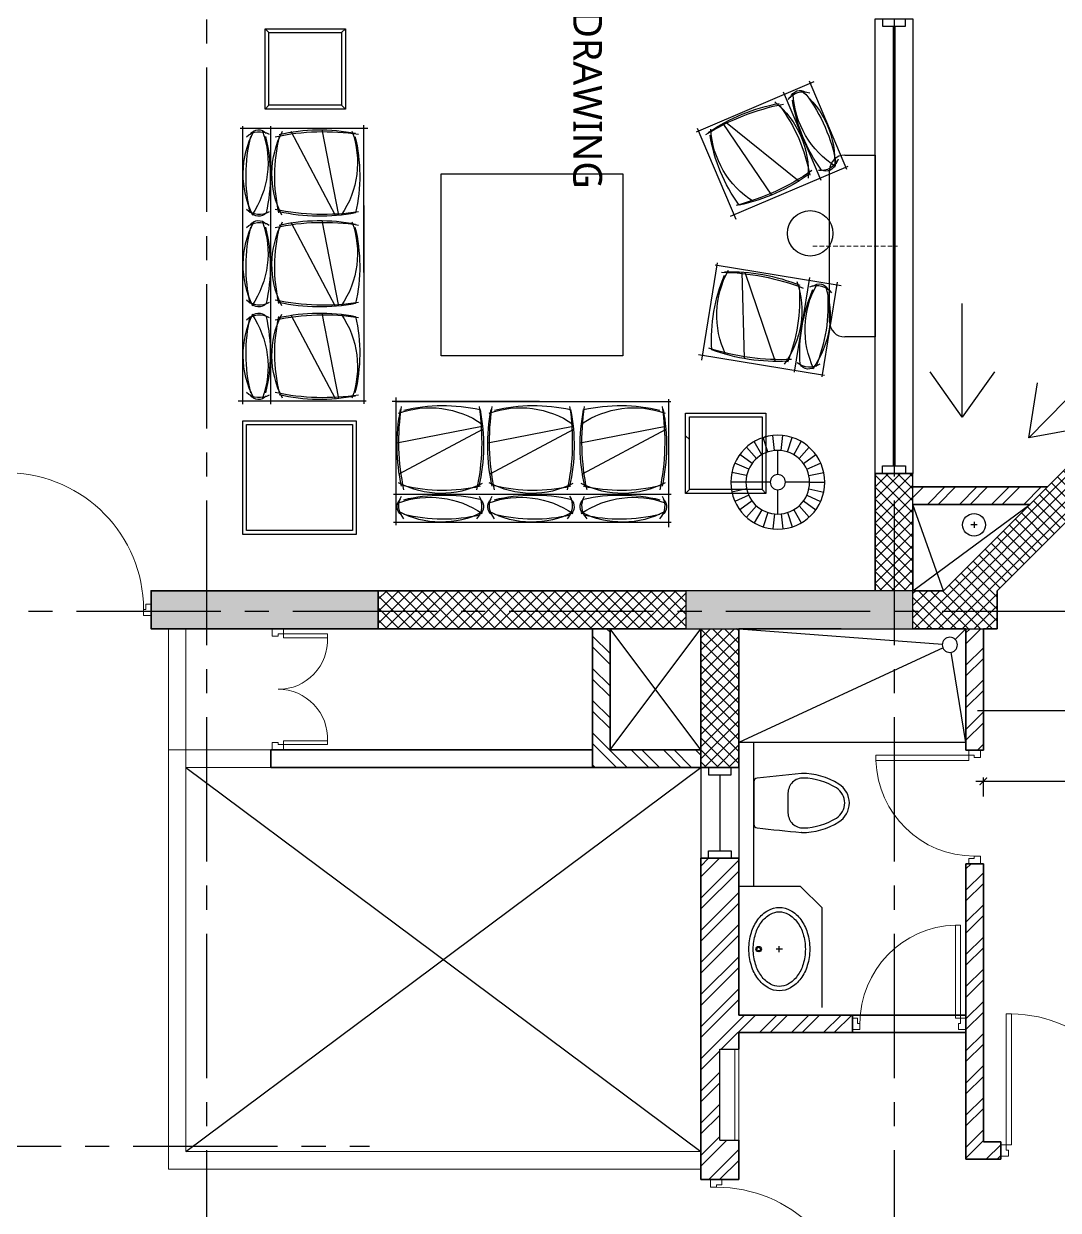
# Model space of a CAD drawing. Header units: millimetres. Extents: x -2409243 to -2334937, y -643723 to -441957.
# Drawn here: x -2355516 to -2348685, y -473130 to -465301 of the extents above; entities that cross this region are included whole.
import ezdxf

# ---------------------------------------------------------------- set-up
doc = ezdxf.new("R2010")
doc.units = ezdxf.units.MM
doc.header["$MEASUREMENT"] = 0
doc.header["$PDMODE"] = 67
doc.linetypes.add('CENTER2', pattern=[28.575, 19.05, -3.175, 3.175, -3.175])
doc.linetypes.add('DASHED2', pattern=[0.375, 0.25, -0.125])
for name, color, linetype in [('A-Anno-Dims', 7, 'Continuous'), ('A-Anno-Grid Lines', 154, 'Continuous'), ('A-Railing', 4, 'Continuous'), ('A-Sanitory', 181, 'Continuous'), ('A-Wall Patt', 8, 'Continuous'), ('A-Window', 4, 'Continuous'), ('S-Conc Patt', 9, 'Continuous'), ('TAGS', 7, 'Continuous')]:
    doc.layers.add(name, color=color, linetype=linetype)
for name, color, linetype, lineweight in [('A-Detail Lines', 8, 'Continuous', 25), ('A-Door', 4, 'Continuous', 9), ('A-DTLS-Elevation', 4, 'Continuous', 25), ('A-Wall Ele', 3, 'Continuous', 20), ('A-Wall Sec', 1, 'Continuous', 30), ('AREA', 6, 'Continuous', 25), ('COL', 15, 'Continuous', 25), ('HVAC Units', 60, 'Continuous', 30), ('S-Concrete', 40, 'Continuous', 30)]:
    doc.layers.add(name, color=color, linetype=linetype, lineweight=lineweight)
doc.layers.add('I-Furniture', color=7, linetype='Continuous', lineweight=25, true_color=0xd17000)
doc.layers.get('A-Anno-Dims').off()
doc.styles.get("Standard").update_dxf_attribs({"font": 'trebuc.ttf'})
doc.dimstyles.new('DIM 1', dxfattribs={"dimtxt": 175, "dimasz": 200, "dimexe": 100, "dimexo": 50, "dimgap": 125, "dimtad": 3, "dimdec": 0, "dimtxsty": 'Standard', "dimblk": 'OBLIQUE', "dimcen": 250, "dimdle": 100, "dimclrd": 256, "dimclre": 256, "dimclrt": 256, "dimadec": 0, "dimazin": 0, "dimtfac": 1, "dimtdec": 0, "dimtmove": 1, "dimatfit": 3, "dimldrblk": 'OBLIQUE', "dimfxl": 300, "dimfxlon": 1, "dimlwd": -1, "dimlwe": -1, "dimarcsym": 0})
doc.dimstyles.new('IIITD_WD_M @ 50', dxfattribs={"dimscale": 50, "dimtxt": 1.5, "dimasz": 1, "dimexe": 0.5, "dimexo": 0.25, "dimgap": 0.3, "dimtad": 1, "dimdec": 0, "dimrnd": 1, "dimzin": 0, "dimdsep": 46, "dimtxsty": 'Standard', "dimblk": 'ARCHTICK', "dimcen": 0.2, "dimdle": 1, "dimclrd": 1, "dimclre": 1, "dimclrt": 5, "dimadec": 0, "dimazin": 0, "dimtfac": 1, "dimtdec": 0, "dimtofl": 0, "dimtmove": 0, "dimatfit": 0, "dimfxl": 2, "dimfxlon": 1, "dimtolj": 1, "dimtzin": 0, "dimlwd": -1, "dimlwe": -1, "dimarcsym": 0})
pattern_1 = [(225, (-1525842.595, -761258.91), (39.7747564, -39.7747564), []), (315, (-1525842.595, -761258.91), (39.7747564, 39.7747564), [])]
pattern_2 = [(45, (-1525842.6, -761258.91), (-106.066017, 106.066017), []), (45, (-1525771.88, -761258.91), (-106.066017, 106.066017), [])]

# ---------------------------------------------------------------- blocks, each defined once
blk = doc.blocks.new('Cols Residences')
at = {"layer": 'S-Conc Patt'}
for points in [[(-5171.6, -10499.3), (-4921.6, -10499.3), (-4921.6, -8999.3), (-5171.6, -8999.3)], [(-4921.6, -12529.3), (-5171.6, -12529.3), (-5171.6, -14029.3), (-4921.6, -14029.3)]]:
    blk.add_hatch(color=256, dxfattribs=at).paths.add_polyline_path(points)
at = {"layer": 'S-Concrete', "lineweight": 35}
blk.add_lwpolyline([(-5171.6, -10499.3), (-4921.6, -10499.3), (-4921.6, -8999.3), (-5171.6, -8999.3)], close=True, dxfattribs=at)
at = {"layer": 'S-Concrete'}
blk.add_lwpolyline([(-4921.6, -12529.3), (-5171.6, -12529.3), (-5171.6, -14029.3), (-4921.6, -14029.3), (-4921.6, -12529.3)], dxfattribs=at)
blk = doc.blocks.new('ABL_Door_S - 750 x 2100-5-3 Second Floor Lvl')
at = {"layer": 'A-Door', "color": 5, "lineweight": 18}
for p, q in [((-375, 37.5), (-325, 37.5)), ((-375, -37.5), (-375, 37.5)), ((-325, 37.5), (-325, -2.5)), ((325, 37.5), (325, -2.5)), ((375, 37.5), (325, 37.5)), ((375, -37.5), (375, 37.5)), ((-375, -37.5), (-340, -37.5)), ((-340, -2.5), (-325, -2.5)), ((-340, -37.5), (-340, -2.5)), ((-340, -37.5), (-340, -652.3)), ((-305, -37.5), (-340, -37.5)), ((-305, -37.5), (-305, -652.3)), ((340, -2.5), (325, -2.5)), ((340, -37.5), (340, -2.5)), ((375, -37.5), (340, -37.5))]:
    blk.add_line(p, q, dxfattribs=at)
blk.add_lwpolyline([(-340, -652.3), (-305, -652.3)], dxfattribs=at)
at = {"layer": 'A-Door', "lineweight": 18}
blk.add_arc((-325, -2.5), 650, 271.76323, 0, dxfattribs=at)
blk = doc.blocks.new('Big Drawing Win 3000')
at = {"layer": 'A-Window', "color": 2, "lineweight": 60}
blk.add_line((-25650, -16077.2), (-28550, -16077.2), dxfattribs=at)
at = {"layer": 'A-Window'}
for points in [[(-25600, -15952.2), (-28600, -15952.2), (-28600, -16202.2), (-25600, -16202.2)], [(-28600, -16002.2), (-28550, -16002.2), (-28550, -16152.2), (-28600, -16152.2)], [(-25600, -16002.2), (-25650, -16002.2), (-25650, -16152.2), (-25600, -16152.2)]]:
    blk.add_lwpolyline(points, dxfattribs=at)
blk = doc.blocks.new('ABL_Door_S - 1000 x 2100-11-3 Second Floor Lvl')
at = {"layer": 'A-Door', "color": 5}
for p, q in [((-500, 37.5), (-450, 37.5)), ((-500, -37.5), (-500, 37.5)), ((-450, 37.5), (-450, -2.5)), ((450, 37.5), (450, -2.5)), ((500, 37.5), (450, 37.5)), ((500, -37.5), (500, 37.5)), ((-500, -37.5), (-465, -37.5)), ((-465, -2.5), (-450, -2.5)), ((-465, -37.5), (-465, -2.5)), ((-430, -37.5), (-465, -37.5)), ((465, -2.5), (450, -2.5)), ((465, -37.5), (465, -2.5)), ((500, -37.5), (465, -37.5))]:
    blk.add_line(p, q, dxfattribs=at)
at = {"layer": 'A-Door', "color": 5, "lineweight": 18}
for p, q in [((-465, -37.5), (-465, -902.4)), ((-430, -37.5), (-430, -902.4)), ((-430, -902.4), (-465, -902.4))]:
    blk.add_line(p, q, dxfattribs=at)
at = {"layer": 'A-Door'}
blk.add_arc((-450, -2.5), 900, 271.27334, 0, dxfattribs=at)
blk = doc.blocks.new('Grid Residences')
at = {"layer": 'A-Anno-Grid Lines', "linetype": 'CENTER2', "ltscale": 50}
for p, q in [((-5056.6, 2923), (-5056.6, -27704.4)), ((-8586.6, 2547.9), (-8586.6, -10441.3)), ((12818.2, -9364.3), (-37818, -9364.3)), ((12818.2, -13904.3), (-37818, -13904.3))]:
    blk.add_line(p, q, dxfattribs=at)
blk = doc.blocks.new('DB resi')
at = {"layer": 'A-Door'}
for p, q in [((-25150, 56711.6), (-25150, 56111.6)), ((-25125, 56711.6), (-25125, 56111.6))]:
    blk.add_line(p, q, dxfattribs=at)
blk = doc.blocks.new('Shaft 2')
at = {"layer": 'A-Detail Lines'}
for p, q in [((-10900, 51346.6), (-10100, 51946.6)), ((-10900, 51946.6), (-10100, 51346.6))]:
    blk.add_line(p, q, dxfattribs=at)
blk = doc.blocks.new('bs1')
at = {"layer": 'A-Detail Lines'}
for points in [[(-2919.3, 11908), (480.7, 9373)], [(-2919.3, 9373), (480.7, 11908)]]:
    blk.add_lwpolyline(points, dxfattribs=at)
blk = doc.blocks.new('Sink TOILET')
for points in [[(1123785.7, -93318, -0.12976), (1123805.1, -93244.7, -0.106426), (1123866.3, -93176, -0.084431), (1123952.1, -93133.3, -0.073534), (1124060.8, -93117.2, -0.073534), (1124169.5, -93133.3, -0.084431), (1124255.3, -93176, -0.106426), (1124316.5, -93244.7, -0.12976), (1124335.8, -93318, -0.12976), (1124316.5, -93391.3, -0.106426), (1124255.3, -93460, -0.084431), (1124169.5, -93502.7, -0.073534), (1124060.8, -93518.8, -0.073534), (1123952.1, -93502.7, -0.084431), (1123866.3, -93460, -0.106426), (1123805.1, -93391.3, -0.12976)], [(1123814.7, -93318, -0.12976), (1123830.3, -93259, -0.106426), (1123883.4, -93199.4, -0.084431), (1123960.5, -93161, -0.073534), (1124060.8, -93146.2, -0.073534), (1124161.1, -93161, -0.084431), (1124238.2, -93199.4, -0.106426), (1124291.3, -93259, -0.12976), (1124306.9, -93318, -0.12976), (1124291.3, -93377.1, -0.106426), (1124238.2, -93436.6, -0.084431), (1124161.1, -93475, -0.073534), (1124060.8, -93489.8, -0.073534), (1123960.5, -93475, -0.084431), (1123883.4, -93436.6, -0.106426), (1123830.3, -93377.1, -0.12976)]]:
    blk.add_lwpolyline(points, format="xyb", close=True)
for radius in [17.8, 12.2]:
    blk.add_circle((1124060.8, -93181.7), radius)
at = {"layer": 'A-Detail Lines'}
for points in [[(1124040.8, -93318), (1124080.8, -93318)], [(1124060.8, -93338), (1124060.8, -93298)]]:
    blk.add_lwpolyline(points, dxfattribs=at)
blk = doc.blocks.new('Arrsng 2')
at = {"layer": 'A-Sanitory'}
for points in [[(-3869.3, -15557), (-4161.9, -15526.8, -0.384412), (-4184.3, -15502), (-4184.3, -15222, -0.383904), (-4161.9, -15197.2, -0.001434), (-3870.6, -15167.1, -0.140641), (-3624.1, -15236.8, -0.259738), (-3554.3, -15362, -0.259738), (-3624.1, -15487.3, -0.139471)], [(-3959.3, -15426.9), (-3959.3, -15297.2, -0.422961), (-3856.3, -15197.2, -0.13189), (-3639.9, -15262.3, -0.259738), (-3584.3, -15362, -0.259738), (-3639.9, -15461.7, -0.13189), (-3856.3, -15526.8, -0.422961)]]:
    blk.add_lwpolyline(points, format="xyb", close=True, dxfattribs=at)
blk.add_arc((-3868.1, -15192), 25, 89.83998, 95.7189, dxfattribs=at)
blk = doc.blocks.new('Bt 01')
at = {"layer": 'A-Detail Lines'}
for points in [[(-2935.8, -16385), (-4284.3, -15762)], [(-2784.3, -15762), (-2882.3, -16356.6)], [(-4284.3, -16512), (-2940.2, -16409.7)], [(-2855, -16441.3), (-2784.3, -16512)]]:
    blk.add_lwpolyline(points, dxfattribs=at)
at = {"layer": 'A-Sanitory', "ltscale": 0.5}
blk.add_lwpolyline([(-3734.3, -14012), (-3734.3, -14670.6), (-3875.7, -14812), (-4284.3, -14812)], dxfattribs=at)
at = {"layer": 'A-Sanitory'}
for points in [[(-4184.3, -14812), (-4184.3, -15762)], [(-4184.3, -15762), (-4284.3, -15762)], [(-2784.3, -15762), (-4284.3, -15762)], [(-3609.3, -16512), (-4284.3, -16512)]]:
    blk.add_lwpolyline(points, dxfattribs=at)
blk.add_circle((-2890.4, -16406), 50, dxfattribs=at)
at = {"layer": 'A-Detail Lines'}
blk.add_blockref('Arrsng 2', (0, 0), dxfattribs=at)
at = {"layer": 'A-Sanitory', "ltscale": 0.5, "xscale": -1, "rotation": 90}
blk.add_blockref('Sink TOILET', (-97334.6, 1109662.9), dxfattribs=at)
blk = doc.blocks.new('Toilet Win')
at = {"layer": 'A-Window', "color": 2, "lineweight": 30}
blk.add_line((22742.1, -8048.1), (22742.1, -8548.1), dxfattribs=at)
at = {"layer": 'A-Window'}
for points in [[(22617.1, -7998.1), (22617.1, -8598.1)], [(22667.1, -7998.1), (22667.1, -8048.1), (22817.1, -8048.1), (22817.1, -7998.1)], [(22867.1, -7998.1), (22867.1, -8598.1)], [(22667.1, -8598.1), (22667.1, -8548.1), (22817.1, -8548.1), (22817.1, -8598.1)]]:
    blk.add_lwpolyline(points, dxfattribs=at)
blk = doc.blocks.new('Bal Shaft')
at = {"layer": 'A-Detail Lines'}
for points in [[(-823802.3, 207565.9), (-823030.9, 206995.9)], [(-823600.9, 207565.9), (-823802.3, 206995.9)]]:
    blk.add_lwpolyline(points, dxfattribs=at)
blk = doc.blocks.new('_Oblique')
at = {"layer": 'AREA', "color": 0, "lineweight": -2}
blk.add_line((-0.5, -0.5), (0.5, 0.5), dxfattribs=at)
blk = doc.blocks.new('RW pipe')
at = {"layer": 'A-Detail Lines'}
for points in [[(-912742.9, 292075.2), (-912782.9, 292075.2)], [(-912762.9, 292095.2), (-912762.9, 292055.2)]]:
    blk.add_lwpolyline(points, dxfattribs=at)
at = {"layer": 'A-DTLS-Elevation'}
blk.add_circle((-912762.9, 292075.2), 75, dxfattribs=at)
blk = doc.blocks.new('Int. Un Split')
at = {"layer": 'HVAC Units'}
for p, q in [((-200, 600), (0, 600)), ((0, 600), (0, -600)), ((-300, -500), (-300, 500)), ((0, -600), (-200, -600))]:
    blk.add_line(p, q, dxfattribs=at)
at = {"layer": 'HVAC Units', "color": 8, "linetype": 'DASHED2', "lineweight": 5, "ltscale": 120}
blk.add_line((-411.9, 0), (148.5, 0), dxfattribs=at)
at = {"layer": 'HVAC Units'}
for centre, start, end in [((-200, 500), 90, 180), ((-200, -500), 180, 270)]:
    blk.add_arc(centre, 100, start, end, dxfattribs=at)
blk = doc.blocks.new('Shaft Door')
at = {"layer": 'A-Door', "lineweight": 18}
for p, q in [((-2349.3, -1177), (-2349.3, -1227)), ((-2274.3, -1177), (-2349.3, -1177)), ((-2349.3, -1227), (-2309.3, -1227)), ((-2309.3, -1212), (-2309.3, -1227)), ((-2274.3, -1212), (-2309.3, -1212)), ((-2274.3, -1177), (-2274.3, -1212)), ((-2274.3, -1212), (-1984.7, -1212)), ((-2274.3, -1237), (-2274.3, -1212)), ((-1984.7, -1212), (-1984.7, -1237)), ((-2349.3, -1927), (-2309.3, -1927)), ((-2349.3, -1977), (-2349.3, -1927)), ((-2309.3, -1942), (-2309.3, -1927)), ((-2274.3, -1942), (-2309.3, -1942)), ((-2274.3, -1917), (-1984.5, -1917)), ((-2274.3, -1942), (-2274.3, -1917)), ((-2274.3, -1977), (-2274.3, -1942)), ((-1984.5, -1917), (-1984.5, -1942)), ((-2274.3, -1977), (-2349.3, -1977))]:
    blk.add_line(p, q, dxfattribs=at)
for points in [[(-1984.5, -1237), (-2274.3, -1237)], [(-1984.7, -1942), (-2274.3, -1942)]]:
    blk.add_lwpolyline(points, dxfattribs=at)
for centre, start, end in [((-2309.3, -1252), 270, 2.64536), ((-2309.3, -1902), 357.35464, 90)]:
    blk.add_arc(centre, 325, start, end, dxfattribs=at)
blk = doc.blocks.new('A$C656051B6')
for points in [[(-1417, 344.4), (-864.1, 50.9)], [(-1415.1, 364.7), (-850.3, 255.2)], [(-806.7, 344.4), (-253.7, 50.9)], [(-804.8, 364.7), (-240, 255.2)], [(-206.3, 344.4), (346.6, 50.9)], [(-204.4, 364.7), (360.4, 255.2)]]:
    blk.add_lwpolyline(points)
at = {"layer": 'I-Furniture'}
for p, q in [((367.4, 557.1), (367.4, -285.5)), ((-141.3, 531), (-1449, 531)), ((-1432.6, 546.1), (-1432.6, -298.1)), ((-582.6, 531), (389.8, 531)), ((-1451.5, -83.4), (381.9, -83.4)), ((-1451.5, -269), (381.9, -269))]:
    blk.add_line(p, q, dxfattribs=at)
blk.add_lwpolyline([(367.4, -129.5), (367.4, -285.5)], dxfattribs=at)
at = {"layer": 'I-Furniture', "color": 0, "linetype": 'ByBlock'}
for centre, radius, start, end in [((-193.5, 240), 1227.2, 168.90176, 192.65426), ((-1117.2, -592.6), 1096.3, 77.14269, 103.70873), ((-2077.5, 240), 1227.2, 347.34574, 11.09824), ((416.7, 240), 1227.2, 168.90176, 192.65426), ((-543.6, -592.6), 1096.3, 76.29127, 102.85731), ((-1467.2, 240), 1227.2, 347.34574, 11.09824), ((1015.1, 240), 1227.2, 168.90176, 192.65426), ((54.8, -592.6), 1096.3, 76.29127, 102.85731), ((-868.8, 240), 1227.2, 347.34574, 11.09824), ((-1117.2, 1039.2), 1096.3, 256.29127, 282.85731), ((-543.6, 1039.2), 1096.3, 257.14269, 283.70873), ((54.8, 1039.2), 1096.3, 257.14269, 283.70873), ((-1355.7, -163.9), 65, 130.33703, 237.19717), ((-1117.2, -1183.2), 1096.3, 77.14269, 103.70873), ((-915.3, -163.9), 65, 302.80283, 49.66297), ((-745.5, -163.9), 65, 130.33703, 237.19717), ((-543.6, -1183.2), 1096.3, 76.29127, 102.85731), ((-305.1, -163.9), 65, 302.80283, 49.66297), ((-147.1, -163.9), 65, 130.33703, 237.19717), ((54.8, -1183.2), 1096.3, 76.29127, 102.85731), ((293.4, -163.9), 65, 302.80283, 49.66297), ((-1117.2, 849.5), 1096.3, 256.29127, 282.85731), ((-543.6, 849.5), 1096.3, 257.14269, 283.70873), ((54.8, 849.5), 1096.3, 257.14269, 283.70873)]:
    blk.add_arc(centre, radius, start, end, dxfattribs=at)
at = {"layer": 'I-Furniture', "linetype": 'ByBlock'}
for centre, radius, start, end in [((-1204.2, -123.8), 612.6, 55.58084, 109.77951), ((118.3, 264.8), 1527.2, 171.27227, 192.03847), ((-2389.3, 264.8), 1527.2, 347.96153, 8.72773), ((-456.6, -123.8), 612.6, 70.22049, 124.41916), ((728.6, 264.8), 1527.2, 171.27227, 192.03847), ((-1779.1, 264.8), 1527.2, 347.96153, 8.72773), ((141.8, -123.8), 612.6, 70.22049, 124.41916), ((1327, 264.8), 1527.2, 171.27227, 192.03847), ((-1180.7, 264.8), 1527.2, 347.96153, 8.72773), ((-1129.6, 527.3), 603.3, 242.13934, 296.76432), ((-531.2, 527.3), 603.3, 243.23568, 297.86066), ((67.2, 527.3), 603.3, 243.23568, 297.86066), ((-1204.2, -714.4), 612.6, 55.58084, 109.77951), ((-1283.5, -158.2), 125.3, 149.24272, 222.9121), ((-987.5, -158.2), 125.3, 317.0879, 30.75728), ((-456.6, -714.4), 612.6, 70.22049, 124.41916), ((-673.3, -158.2), 125.3, 149.24272, 222.9121), ((-377.2, -158.2), 125.3, 317.0879, 30.75728), ((141.8, -714.4), 612.6, 70.22049, 124.41916), ((-74.9, -158.2), 125.3, 149.24272, 222.9121), ((221.2, -158.2), 125.3, 317.0879, 30.75728), ((-1129.6, 337.6), 603.3, 242.13934, 296.76432), ((-531.2, 337.6), 603.3, 243.23568, 297.86066), ((67.2, 337.6), 603.3, 243.23568, 297.86066)]:
    blk.add_arc(centre, radius, start, end, dxfattribs=at)
blk = doc.blocks.new('couch')
for points in [[(-1417, 344.4), (-867.2, 50.9)], [(-1415.1, 364.7), (-853.4, 255.2)]]:
    blk.add_lwpolyline(points)
at = {"layer": 'I-Furniture'}
for p, q in [((-832.3, 557.1), (-832.3, -285.5)), ((-797.5, 531), (-1449, 531)), ((-1432.6, 546.1), (-1432.6, -298.1)), ((-1451.5, -83.4), (-817.9, -83.4)), ((-1451.5, -269), (-817.9, -269))]:
    blk.add_line(p, q, dxfattribs=at)
at = {"layer": 'I-Furniture', "color": 0, "linetype": 'ByBlock'}
for centre, radius, start, end in [((-193.5, 240), 1227.2, 168.90176, 192.65426), ((-1118.8, -579), 1082.7, 77.06197, 103.79485), ((-2080.6, 240), 1227.2, 347.34574, 11.09824), ((-1118.8, 1025.6), 1082.7, 256.20515, 282.93803), ((-1355.7, -163.9), 65, 130.33703, 237.19717), ((-1118.8, -1169.6), 1082.7, 77.06197, 103.79485), ((-918.5, -163.9), 65, 302.80283, 49.66297), ((-1118.8, 835.9), 1082.7, 256.20515, 282.93803)]:
    blk.add_arc(centre, radius, start, end, dxfattribs=at)
at = {"layer": 'I-Furniture', "linetype": 'ByBlock'}
for centre, radius, start, end in [((-1205.3, -117.3), 606.1, 55.39117, 109.88571), ((118.3, 264.8), 1527.2, 171.27227, 192.03847), ((-2392.5, 264.8), 1527.2, 347.96153, 8.72773), ((-1131.2, 520.8), 596.7, 241.98471, 296.91264), ((-1205.3, -707.9), 606.1, 55.39117, 109.88571), ((-1283.5, -158.2), 125.3, 149.24272, 222.9121), ((-990.7, -158.2), 125.3, 317.0879, 30.75728), ((-1131.2, 331.1), 596.7, 241.98471, 296.91264)]:
    blk.add_arc(centre, radius, start, end, dxfattribs=at)
blk = doc.blocks.new('A$C356C794F')
at = {"layer": 'I-Furniture'}
for points in [[(-134.4, 171.4), (-193.1, 252.3)], [(-96.3, 193.3), (-137, 284.7)], [(-54.6, 206.9), (-75.4, 304.7)], [(-10.9, 211.5), (-10.9, 311.5)], [(32.7, 206.9), (53.5, 304.7)], [(74.5, 193.3), (115.2, 284.7)], [(112.5, 171.4), (171.3, 252.3)], [(-167, 142), (-241.3, 208.9)], [(-10.9, 211.5), (-10.9, 51.5)], [(145.1, 142), (219.4, 208.9)], [(-210.7, 66.4), (-305.8, 97.3)], [(-192.8, 106.5), (-279.4, 156.5)], [(170.9, 106.5), (257.5, 156.5)], [(188.8, 66.4), (283.9, 97.3)], [(-219.8, 23.4), (-319.2, 33.9)], [(-220.9, 1.5), (-60.9, 1.5)], [(39.1, 1.5), (199.1, 1.5)], [(197.9, 23.4), (297.4, 33.9)], [(-219.8, -20.5), (-319.2, -30.9)], [(-210.7, -63.4), (-305.8, -94.3)], [(-10.9, -48.5), (-10.9, -208.5)], [(188.8, -63.4), (283.9, -94.3)], [(197.9, -20.5), (297.4, -30.9)], [(-192.8, -103.5), (-279.4, -153.5)], [(-167, -139), (-241.3, -206)], [(145.1, -139), (219.4, -206)], [(170.9, -103.5), (257.5, -153.5)], [(-134.4, -168.4), (-193.1, -249.3)], [(-96.3, -190.4), (-137, -281.7)], [(-54.6, -203.9), (-75.4, -301.8)], [(-10.9, -208.5), (-10.9, -308.5)], [(32.7, -203.9), (53.5, -301.8)], [(74.5, -190.4), (115.2, -281.7)], [(112.5, -168.4), (171.3, -249.3)]]:
    blk.add_lwpolyline(points, dxfattribs=at)
for radius in [310, 210, 50]:
    blk.add_circle((-10.9, 1.5), radius, dxfattribs=at)
blk = doc.blocks.new('A$C02F26D92')
at = {"layer": 'I-Furniture'}
for p, q in [((-510.7, 504.6), (-535.7, 529.6)), ((-30.7, 504.6), (-5.7, 529.6)), ((-510.7, 24.6), (-535.7, -0.4)), ((-30.7, 24.6), (-5.7, -0.4))]:
    blk.add_line(p, q, dxfattribs=at)
for points in [[(-535.7, -0.4), (-5.7, -0.4), (-5.7, 529.6), (-535.7, 529.6)], [(-510.7, 24.6), (-30.7, 24.6), (-30.7, 504.6), (-510.7, 504.6)]]:
    blk.add_lwpolyline(points, close=True, dxfattribs=at)
blk = doc.blocks.new('_ArchTick')
at = {"color": 0, "linetype": 'ByBlock', "const_width": 0.15}
blk.add_lwpolyline([(-0.5, -0.5), (0.5, 0.5)], dxfattribs=at)
blk = doc.blocks.new('*D709')
at = {"layer": 'A-Railing', "color": 1}
for p, q in [((-2348531.4, -476842.8), (-2348531.4, -468992.8)), ((-2348631.4, -469042.8), (-2348506.4, -469042.8)), ((-2348631.4, -476792.8), (-2348506.4, -476792.8))]:
    blk.add_line(p, q, dxfattribs=at)
at = {"layer": 'Defpoints', "color": 0}
for p in [(-2350139.9, -469042.8), (-2348531.4, -469042.8), (-2350139.9, -476792.8)]:
    blk.add_point(p, dxfattribs=at)
at = {"layer": 'A-Railing', "color": 1, "xscale": 50, "yscale": 50, "zscale": 50}
for p, rotation in [((-2348531.4, -469042.8), 90), ((-2348531.4, -476792.8), 270)]:
    blk.add_blockref('_ArchTick', p, dxfattribs=dict(at, rotation=rotation))
at = {"layer": 'A-Railing', "color": 5, "insert": (-2348584.6, -472917.8), "char_height": 75, "attachment_point": 5, "rotation": 90}
blk.add_mtext('\\A1;7750', dxfattribs=at)
blk = doc.blocks.new('*D710')
at = {"layer": 'A-Railing', "color": 1}
for p, q in [((-2351044.9, -473443.2), (-2351044.9, -473568.2)), ((-2341244.9, -473443.2), (-2341244.9, -473568.2)), ((-2351094.9, -473543.2), (-2341194.9, -473543.2))]:
    blk.add_line(p, q, dxfattribs=at)
at = {"layer": 'Defpoints', "color": 0}
for p in [(-2351044.9, -472927.8), (-2341244.9, -472927.8), (-2341244.9, -473543.2)]:
    blk.add_point(p, dxfattribs=at)
at = {"layer": 'A-Railing', "color": 1, "xscale": 50, "yscale": 50, "zscale": 50, "rotation": 180}
blk.add_blockref('_ArchTick', (-2351044.9, -473543.2), dxfattribs=at)
at = {"layer": 'A-Railing', "color": 1, "xscale": 50, "yscale": 50, "zscale": 50}
blk.add_blockref('_ArchTick', (-2341244.9, -473543.2), dxfattribs=at)
at = {"layer": 'A-Railing', "color": 5, "insert": (-2346144.9, -473490), "char_height": 75, "attachment_point": 5}
blk.add_mtext('\\A1;9800', dxfattribs=at)
blk = doc.blocks.new('*D733')
at = {"layer": 'A-Railing', "color": 1}
for p, q in [((-2349179.9, -470399.8), (-2349179.9, -470274.8)), ((-2344939.9, -470399.8), (-2344939.9, -470274.8)), ((-2349229.9, -470299.8), (-2344889.9, -470299.8))]:
    blk.add_line(p, q, dxfattribs=at)
at = {"layer": 'Defpoints', "color": 0}
for p in [(-2344939.9, -470299.8), (-2349179.9, -470843.3), (-2344939.9, -470843.3)]:
    blk.add_point(p, dxfattribs=at)
at = {"layer": 'A-Railing', "color": 1, "xscale": 50, "yscale": 50, "zscale": 50, "rotation": 180}
blk.add_blockref('_ArchTick', (-2349179.9, -470299.8), dxfattribs=at)
at = {"layer": 'A-Railing', "color": 1, "xscale": 50, "yscale": 50, "zscale": 50}
blk.add_blockref('_ArchTick', (-2344939.9, -470299.8), dxfattribs=at)
at = {"layer": 'A-Railing', "color": 5, "insert": (-2347059.9, -470246.6), "char_height": 75, "attachment_point": 5}
blk.add_mtext('\\A1;4240', dxfattribs=at)

msp = doc.modelspace()

# ---------------------------------------------------------------- hatches: boundary and pattern name
at = {"layer": 'A-Wall Patt'}
h = msp.add_hatch(dxfattribs=at)
h.set_pattern_fill('ANSI37', color=256, scale=450, angle=180, style=0)
h.set_pattern_definition(pattern_1)
h.paths.add_polyline_path([(-2349644.9, -469292.8), (-2349089.9, -469292.8), (-2349089.9, -469042.8), (-2348301.5, -468254.3), (-2348478.2, -468077.6), (-2349443.4, -469042.8), (-2349644.9, -469042.8)])
h = msp.add_hatch(dxfattribs=at)
h.set_pattern_fill('ANSI37', color=256, scale=450, angle=180, style=0)
h.set_pattern_definition(pattern_1)
h.paths.add_polyline_path([(-2349644.9, -469042.8), (-2349644.9, -468267.8), (-2349894.9, -468267.8), (-2349894.9, -469042.8)])
h = msp.add_hatch(dxfattribs=at)
h.set_pattern_fill('ANSI32', color=256, scale=400, style=0)
h.set_pattern_definition([(45, (-2351525.57, -482115.75), (-106.066, 106.066), []), (45, (-2351454.86, -482115.75), (-106.066, 106.066), [])])
h.paths.add_polyline_path([(-2349643.9, -468357.8), (-2349643.9, -468472.8), (-2348873.4, -468472.8), (-2348758.4, -468357.8)])
h = msp.add_hatch(dxfattribs=at)
h.set_pattern_fill('ANSI37', color=256, scale=450, angle=180, style=0)
h.set_pattern_definition([(135, (-2350856.44, -469166.83), (39.7748, 39.7748), []), (45, (-2350856.44, -469166.83), (39.7748, -39.7748), [])])
h.paths.add_polyline_path([(-2351144.9, -469292.8), (-2351144.9, -469042.8), (-2353174.9, -469042.8), (-2353174.9, -469292.8)])
h.paths.add_polyline_path([(-2350794.9, -469292.8), (-2351044.9, -469292.8), (-2351044.9, -470207.8), (-2350794.9, -470207.8)])
h = msp.add_hatch(dxfattribs=at)
h.set_pattern_fill('ANSI32', color=256, scale=400, style=0)
h.set_pattern_definition([(315, (-2351708.36, -470101.25), (-106.066, -106.066), []), (315, (-2351637.65, -470101.25), (-106.066, -106.066), [])])
h.paths.add_polyline_path([(-2351762.3, -470092.8), (-2351762.3, -470207.8), (-2351044.9, -470207.8), (-2351044.9, -470092.8), (-2351644.9, -470092.8), (-2351644.9, -469292.8), (-2351759.9, -469292.8), (-2351759.9, -470092.8)])
h = msp.add_hatch(dxfattribs=at)
h.set_pattern_fill('ANSI32', color=256, scale=400, style=0)
h.set_pattern_definition(pattern_2)
h.paths.add_polyline_path([(-2349179.9, -469293.8), (-2349294.9, -469293.8), (-2349294.9, -470093.3), (-2349179.9, -470093.3)])
h = msp.add_hatch(dxfattribs=at)
h.set_pattern_fill('ANSI32', color=256, scale=400, style=0)
h.set_pattern_definition(pattern_2)
h.paths.add_polyline_path([(-2349294.9, -470843.3), (-2349294.9, -472792.8), (-2349064.9, -472792.8), (-2349064.9, -472677.8), (-2349179.9, -472677.8), (-2349179.9, -470843.3)])
h.paths.add_polyline_path([(-2350044.9, -471957.8), (-2350044.9, -471842.8), (-2350794.9, -471842.8), (-2350794.9, -470807.8), (-2351044.9, -470807.8), (-2351044.9, -472927.8), (-2350794.9, -472927.8), (-2350794.9, -472667.8), (-2350919.9, -472667.8), (-2350919.9, -472067.8), (-2350794.9, -472067.8), (-2350794.9, -471957.8)])

# ---------------------------------------------------------------- linework, layer by layer
at = {"layer": 'A-Wall Ele'}
for points in [[(-2354559.9, -469292.8), (-2354559.9, -472857.8), (-2351044.9, -472857.8)], [(-2351044.9, -472742.8), (-2354444.9, -472742.8), (-2354444.9, -469292.8)], [(-2353884.9, -470092.8), (-2354559.9, -470092.8), (-2354559.9, -472857.8), (-2351044.9, -472857.8)], [(-2351044.9, -472742.8), (-2354444.9, -472742.8), (-2354444.9, -470207.8), (-2353884.9, -470207.8)]]:
    msp.add_lwpolyline(points, dxfattribs=at)
at = {"layer": 'A-Wall Sec', "lineweight": 35}
for p, q in [((-2348478.2, -468077.6), (-2349443.4, -469042.8)), ((-2348478.2, -468077.6), (-2349443.4, -469042.8)), ((-2349894.9, -468267.8), (-2349894.9, -469042.8)), ((-2349644.9, -468267.8), (-2349894.9, -468267.8)), ((-2349894.9, -468267.8), (-2349894.9, -469042.8)), ((-2349644.9, -468267.8), (-2349894.9, -468267.8)), ((-2348301.5, -468254.3), (-2349089.9, -469042.8)), ((-2348301.5, -468254.3), (-2349089.9, -469042.8)), ((-2348758.4, -468357.8), (-2349644.9, -468357.8)), ((-2348758.4, -468357.8), (-2349644.9, -468357.8)), ((-2349644.9, -469042.8), (-2349644.9, -468472.8)), ((-2349644.9, -468472.8), (-2348873.4, -468472.8)), ((-2349644.9, -469042.8), (-2349644.9, -468472.8)), ((-2349644.9, -468472.8), (-2348873.4, -468472.8)), ((-2351144.9, -469042.8), (-2353174.9, -469042.8)), ((-2351144.9, -469042.8), (-2353174.9, -469042.8)), ((-2349644.9, -469042.8), (-2349443.4, -469042.8)), ((-2349644.9, -469042.8), (-2349443.4, -469042.8)), ((-2349089.9, -469042.8), (-2349089.9, -469292.8)), ((-2349089.9, -469042.8), (-2349089.9, -469292.8)), ((-2353174.9, -469292.8), (-2351144.9, -469292.8)), ((-2353174.9, -469292.8), (-2351144.9, -469292.8)), ((-2351759.9, -469292.8), (-2351759.9, -470092.8)), ((-2351759.9, -469292.8), (-2351759.9, -470092.8)), ((-2351644.9, -470092.8), (-2351644.9, -469292.8)), ((-2351644.9, -470092.8), (-2351644.9, -469292.8)), ((-2351044.9, -469292.8), (-2351044.9, -470207.8)), ((-2351044.9, -469292.8), (-2351044.9, -470207.8)), ((-2350794.9, -470207.8), (-2350794.9, -469292.8)), ((-2350794.9, -470207.8), (-2350794.9, -469292.8)), ((-2349294.9, -469292.8), (-2349644.9, -469292.8)), ((-2349294.9, -469292.8), (-2349644.9, -469292.8)), ((-2349294.9, -469292.8), (-2349294.9, -470093.3)), ((-2349294.9, -469292.8), (-2349294.9, -470093.3)), ((-2349179.9, -470093.3), (-2349179.9, -469292.8)), ((-2349089.9, -469292.8), (-2349179.9, -469292.8)), ((-2349179.9, -470093.3), (-2349179.9, -469292.8)), ((-2349089.9, -469292.8), (-2349179.9, -469292.8)), ((-2351759.9, -470092.8), (-2353884.9, -470092.8)), ((-2353884.9, -470092.8), (-2353884.9, -470207.8)), ((-2351759.9, -470092.8), (-2351759.9, -470092.8)), ((-2351759.9, -470092.8), (-2351759.9, -470207.8)), ((-2351044.9, -470092.8), (-2351644.9, -470092.8)), ((-2351044.9, -470092.8), (-2351644.9, -470092.8)), ((-2349294.9, -470093.3), (-2349179.9, -470093.3)), ((-2349294.9, -470093.3), (-2349179.9, -470093.3)), ((-2353884.9, -470207.8), (-2350794.9, -470207.8)), ((-2351759.9, -470207.8), (-2350794.9, -470207.8)), ((-2351044.9, -470807.8), (-2351044.9, -472927.8)), ((-2351044.9, -470807.8), (-2350794.9, -470807.8)), ((-2351044.9, -470807.8), (-2351044.9, -472927.8)), ((-2351044.9, -470807.8), (-2350794.9, -470807.8)), ((-2350794.9, -471842.8), (-2350794.9, -470807.8)), ((-2350794.9, -471842.8), (-2350794.9, -470807.8)), ((-2349179.9, -470843.3), (-2349294.9, -470843.3)), ((-2349294.9, -470843.3), (-2349294.9, -472792.8)), ((-2349179.9, -470843.3), (-2349294.9, -470843.3)), ((-2349294.9, -470843.3), (-2349294.9, -471842.8)), ((-2349179.9, -472677.8), (-2349179.9, -470843.3)), ((-2349179.9, -472677.8), (-2349179.9, -470843.3)), ((-2350044.9, -471842.8), (-2350794.9, -471842.8)), ((-2349294.9, -471842.8), (-2350794.9, -471842.8)), ((-2350044.9, -471842.8), (-2350044.9, -471957.8)), ((-2350794.9, -472067.8), (-2350794.9, -471957.8)), ((-2350794.9, -471957.8), (-2350044.9, -471957.8)), ((-2350794.9, -472067.8), (-2350794.9, -471957.8)), ((-2350794.9, -472067.8), (-2350794.9, -471957.8)), ((-2350794.9, -471957.8), (-2349294.9, -471957.8)), ((-2350794.9, -472067.8), (-2350794.9, -471957.8)), ((-2349294.9, -471957.8), (-2349294.9, -472792.8)), ((-2350794.9, -472927.8), (-2350794.9, -472667.8)), ((-2350794.9, -472927.8), (-2350794.9, -472667.8)), ((-2349064.9, -472677.8), (-2349179.9, -472677.8)), ((-2349064.9, -472677.8), (-2349179.9, -472677.8)), ((-2349064.9, -472677.8), (-2349064.9, -472792.8)), ((-2349064.9, -472677.8), (-2349064.9, -472792.8)), ((-2349294.9, -472792.8), (-2349064.9, -472792.8)), ((-2349294.9, -472792.8), (-2349064.9, -472792.8)), ((-2350794.9, -472927.8), (-2351044.9, -472927.8)), ((-2350794.9, -472927.8), (-2351044.9, -472927.8))]:
    msp.add_line(p, q, dxfattribs=at)
at = {"layer": 'A-Wall Sec'}
for p, q in [((-2349644.9, -468472.8), (-2349644.9, -468267.8)), ((-2349644.9, -468472.8), (-2349644.9, -468267.8)), ((-2349294.9, -469292.8), (-2349179.9, -469292.8)), ((-2349294.9, -469292.8), (-2349179.9, -469292.8)), ((-2350919.9, -472667.8), (-2350919.9, -472067.8)), ((-2350919.9, -472067.8), (-2350794.9, -472067.8)), ((-2350919.9, -472667.8), (-2350919.9, -472067.8)), ((-2350919.9, -472067.8), (-2350794.9, -472067.8)), ((-2350919.9, -472667.8), (-2350794.9, -472667.8)), ((-2350919.9, -472667.8), (-2350794.9, -472667.8))]:
    msp.add_line(p, q, dxfattribs=at)
at = {"layer": 'COL'}
for points in [[(-2354674.9, -469042.8), (-2354674.9, -469292.8), (-2353174.9, -469292.8), (-2353174.9, -469042.8)], [(-2351144.9, -469042.8), (-2351144.9, -469292.8), (-2349644.9, -469292.8), (-2349644.9, -469042.8)]]:
    msp.add_lwpolyline(points, close=True, dxfattribs=at)
at = {"layer": 'I-Furniture'}
for p, q in [((-2353059.9, -467792.8), (-2351259.9, -467792.8)), ((-2351120.8, -468045.4), (-2351145.8, -468020.4)), ((-2350640.8, -468045.4), (-2350615.8, -468020.4)), ((-2351120.8, -468375.4), (-2351145.8, -468400.4)), ((-2350640.8, -468375.4), (-2350615.8, -468400.4))]:
    msp.add_line(p, q, dxfattribs=at)
for points in [[(-2352759.9, -467492.3), (-2352759.9, -466292.3), (-2351559.9, -466292.3), (-2351559.9, -467492.3)], [(-2354070.1, -468670.2), (-2354070.1, -467920.2), (-2353320.1, -467920.2), (-2353320.1, -468670.2)], [(-2351145.8, -468400.4), (-2351145.8, -467870.4), (-2350615.8, -467870.4), (-2350615.8, -468400.4)], [(-2351120.8, -468375.4), (-2351120.8, -467895.4), (-2350640.8, -467895.4), (-2350640.8, -468375.4)], [(-2354045.1, -468645.2), (-2354045.1, -467945.2), (-2353345.1, -467945.2), (-2353345.1, -468645.2)]]:
    msp.add_lwpolyline(points, close=True, dxfattribs=at)
msp.add_lwpolyline([(-2347841.8, -469067.5), (-2348609.2, -469834.9), (-2349219.5, -469834.9)], dxfattribs=at)
msp.add_circle((-2350323.4, -466684.3), 150, dxfattribs=at)
at = {"layer": 'S-Concrete', "lineweight": 35}
msp.add_lwpolyline([(-2353174.9, -469292.8), (-2353174.9, -469042.8), (-2354674.9, -469042.8), (-2354674.9, -469292.8)], close=True, dxfattribs=at)
at = {"layer": 'S-Concrete'}
msp.add_lwpolyline([(-2351144.9, -469042.8), (-2351144.9, -469292.8), (-2349644.9, -469292.8), (-2349644.9, -469042.8), (-2351144.9, -469042.8)], dxfattribs=at)

# ---------------------------------------------------------------- block references
at = {"layer": 'A-Anno-Dims', "xscale": -1, "rotation": 90}
msp.add_blockref('Big Drawing Win 3000', (-2365847.1, -493867.8), dxfattribs=at)
msp.add_blockref('Big Drawing Win 3000', (-2365847.1, -493867.8), dxfattribs=at)
at = {"layer": 'A-Anno-Grid Lines', "rotation": 90}
msp.add_blockref('Grid Residences', (-2363674.2, -464121.2), dxfattribs=at)
at = {"layer": 'A-Detail Lines', "xscale": -1, "rotation": 180}
for name, p in [('Bal Shaft', (-1525842.6, -261476.8)), ('Bal Shaft', (-1525842.6, -261476.8)), ('Bt 01', (-2346510.6, -485804.8)), ('Bt 01', (-2346510.6, -485804.8))]:
    msp.add_blockref(name, p, dxfattribs=at)
at = {"layer": 'A-Detail Lines', "rotation": 90}
msp.add_blockref('Shaft 2', (-2299698.3, -459192.8), dxfattribs=at)
msp.add_blockref('Shaft 2', (-2299698.3, -459192.8), dxfattribs=at)
at = {"layer": 'A-Detail Lines'}
msp.add_blockref('bs1', (-2351525.6, -482115.7), dxfattribs=at)
msp.add_blockref('bs1', (-2351525.6, -482115.7), dxfattribs=at)
at = {"layer": 'A-Door', "xscale": -1, "rotation": 180}
for p in [(-2355174.9, -469167.8), (-2355174.9, -469167.8), (-2348564.9, -472735.3), (-2348564.9, -472735.3)]:
    msp.add_blockref('ABL_Door_S - 1000 x 2100-11-3 Second Floor Lvl', p, dxfattribs=at)
at = {"layer": 'A-Door'}
msp.add_blockref('Shaft Door', (-2351525.6, -468115.7), dxfattribs=at)
for name, p, rotation in [('ABL_Door_S - 750 x 2100-5-3 Second Floor Lvl', (-2349237.4, -470468.3), 270), ('ABL_Door_S - 750 x 2100-5-3 Second Floor Lvl', (-2349237.4, -470468.3), 270), ('ABL_Door_S - 750 x 2100-5-3 Second Floor Lvl', (-2349669.9, -471900.3), 180), ('ABL_Door_S - 1000 x 2100-11-3 Second Floor Lvl', (-2350944.9, -473427.8), 90), ('ABL_Door_S - 1000 x 2100-11-3 Second Floor Lvl', (-2350944.9, -473427.8), 90)]:
    msp.add_blockref(name, p, dxfattribs=dict(at, rotation=rotation))
at = {"layer": 'A-Door', "xscale": -1}
msp.add_blockref('DB resi', (-2375944.9, -528779.3), dxfattribs=at)
msp.add_blockref('DB resi', (-2375944.9, -528779.3), dxfattribs=at)
at = {"layer": 'A-DTLS-Elevation'}
msp.add_blockref('RW pipe', (-1436478.8, -760682.8), dxfattribs=at)
msp.add_blockref('RW pipe', (-1436478.8, -760682.8), dxfattribs=at)
at = {"layer": 'A-Wall Ele'}
msp.add_blockref('Toilet Win', (-2373662, -462209.7), dxfattribs=at)
msp.add_blockref('Toilet Win', (-2373662, -462209.7), dxfattribs=at)
at = {"layer": 'HVAC Units'}
msp.add_blockref('Int. Un Split', (-2349894.9, -466767.8), dxfattribs=at)
msp.add_blockref('Int. Un Split', (-2349894.9, -466767.8), dxfattribs=at)
at = {"layer": 'I-Furniture', "xscale": -1}
for name, p, rotation in [('A$C02F26D92', (-2353921.4, -465328.8), 270), ('couch', (-2350010.6, -467118), 113.0383730916156), ('couch', (-2350645, -468394.4), 80.67663927264472), ('A$C356C794F', (-2350538.9, -468315.5), 270)]:
    msp.add_blockref(name, p, dxfattribs=dict(at, rotation=rotation))
at = {"layer": 'I-Furniture', "linetype": 'Continuous', "xscale": -1, "rotation": 270}
msp.add_blockref('A$C656051B6', (-2353801.1, -466359.7), dxfattribs=at)
at = {"layer": 'I-Furniture', "linetype": 'Continuous', "xscale": -1}
msp.add_blockref('A$C656051B6', (-2352692.4, -468323.8), dxfattribs=at)
at = {"layer": 'S-Concrete', "rotation": 90}
msp.add_blockref('Cols Residences', (-2363674.2, -464121.2), dxfattribs=at)

# ---------------------------------------------------------------- texts
at = {"layer": 'TAGS'}
msp.add_text('DINING/DRAWING', height=189.951, rotation=270, dxfattribs=at).set_placement((-2351887.7, -464217.8))

# ---------------------------------------------------------------- dimensions: what is measured, and where the dimension line sits
at = {"layer": 'A-Railing'}
dim = msp.add_linear_dim(base=(-2348531.4, -469042.8), p1=(-2350139.9, -476792.8), p2=(-2350139.9, -469042.8), angle=90, dimstyle='IIITD_WD_M @ 50', override={"dimarcsym": 1}, dxfattribs=at)
dim.commit()
dim.dimension.update_dxf_attribs({"geometry": '*D709', "text_midpoint": (-2348584.6, -472917.8)})
for base, p1, p2, picture, middle in [((-2344939.9, -470299.8), (-2349179.9, -470843.3), (-2344939.9, -470843.3), '*D733', (-2347059.9, -470246.6)), ((-2341244.9, -473543.2), (-2351044.9, -472927.8), (-2341244.9, -472927.8), '*D710', (-2346144.9, -473490))]:
    dim = msp.add_linear_dim(base=base, p1=p1, p2=p2, dimstyle='IIITD_WD_M @ 50', override={"dimarcsym": 1}, dxfattribs=at)
    dim.commit()
    dim.dimension.update_dxf_attribs({"geometry": picture, "text_midpoint": middle})

# ---------------------------------------------------------------- leaders
at = {"layer": 'A-Detail Lines'}
for points in [[(-2349319.3, -467897.9), (-2349319.3, -467148)], [(-2349319.3, -467897.9), (-2349319.3, -467148)], [(-2348880.5, -468033.1), (-2348354.9, -467498.2)], [(-2348880.5, -468033.1), (-2348354.9, -467498.2)]]:
    msp.add_leader(points, dimstyle='DIM 1', override={"dimasz": 300, "dimgap": 125, "dimtad": 0, "dimldrblk": 'Open90'}, dxfattribs=at)

doc.saveas('drawing.dxf')
